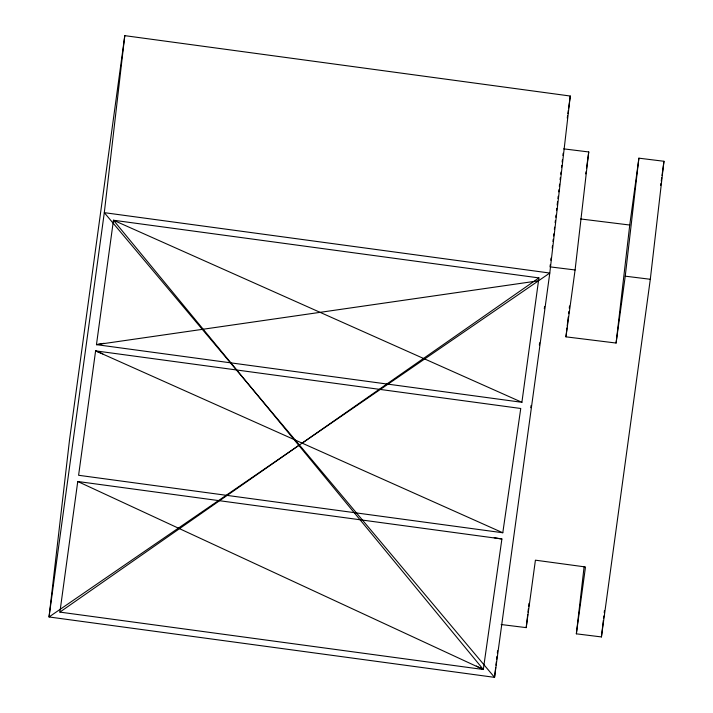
<?xml version="1.0" encoding="UTF-8"?>
<svg xmlns="http://www.w3.org/2000/svg" width="713" height="713" viewBox="0 0 713 713"><rect width="100%" height="100%" fill="white"/><g stroke="black" fill="none" stroke-linecap="round" stroke-linejoin="round"><path stroke-width="1.07" d="M124.784 35.65L104.303 212.661L49.037 616.968L494.537 677.35L549.794 273.043L570.275 96.032L124.784 35.65L69.517 439.957L49.037 616.968L549.794 273.043L104.303 212.661L494.537 677.35L495.687 667.395M495.945 665.184L496.328 661.86M496.578 659.65L496.97 656.325M497.353 653.01L497.603 650.8M550.276 264.657L550.017 266.867L575.088 269.969L588.742 151.958L563.671 148.857M550.784 260.245L551.042 258.044M552.192 248.115L552.441 245.914M552.958 241.502L553.208 239.292M553.591 235.985L553.849 233.775M554.357 229.363L554.616 227.162M555.124 222.75L555.382 220.54M555.766 217.233L556.015 215.032M556.532 210.62L556.782 208.41M557.165 205.103L557.548 201.797M557.931 198.49L558.19 196.28M558.698 191.868L558.956 189.667M559.34 186.351L559.589 184.15M560.097 179.738L560.356 177.528M560.739 174.222L560.997 172.02M561.505 167.608L561.764 165.398M562.147 162.092L562.397 159.881M562.905 155.47L563.163 153.268M501.132 624.526L526.203 627.627L527.736 614.392M527.985 612.182L528.369 608.875M528.627 606.674L529.01 603.358M584.134 566.559L576.354 633.83L601.424 636.932L650.309 279.282L663.963 161.272L638.893 158.17L625.239 276.172L616.094 343.042L565.953 336.839L566.969 328.016M567.227 325.805L568.252 316.982M568.635 313.675L568.885 311.465M569.268 308.159L569.527 305.957M616.094 343.042L629.748 225.032L638.893 158.17M601.424 636.932L603.332 620.39M603.59 618.189L603.849 615.979M604.232 612.672L604.481 610.471M59.901 612.111L77.753 481.498L501.899 538.983L483.316 669.498L59.901 612.111L298.194 445.848M521.898 402.301L538.903 277.901L113.465 220.237L96.46 344.646L521.898 402.301L113.465 220.237L483.316 669.498L77.753 481.498M567.263 118.064L567.566 115.854M567.869 113.652L568.314 110.346M568.617 108.144L570.275 96.032M530.766 407.729L531.069 405.528M539.34 345.003L539.643 342.801M544.304 308.684L544.607 306.483M585.747 173.883L586.05 171.69M586.496 168.402L588.742 151.958M526.203 627.627L535.418 560.177L585.489 566.969L576.354 633.83M565.953 336.839L575.088 269.969M660.648 185.478L660.951 183.277M661.254 181.075L661.709 177.778M662.003 175.576L663.963 161.272M502.79 532.763L520.757 408.487L95.604 350.867L78.599 475.277L502.79 532.763L95.604 350.867L102.797 353.853M302.143 443.13L538.903 277.901M104.125 343.283L96.46 344.646L538.502 280.797M580.694 218.962L629.748 225.032M625.239 276.172L650.309 279.282M494.216 537.718L501.899 538.983M476.337 666.04L483.316 669.498"/></g></svg>
